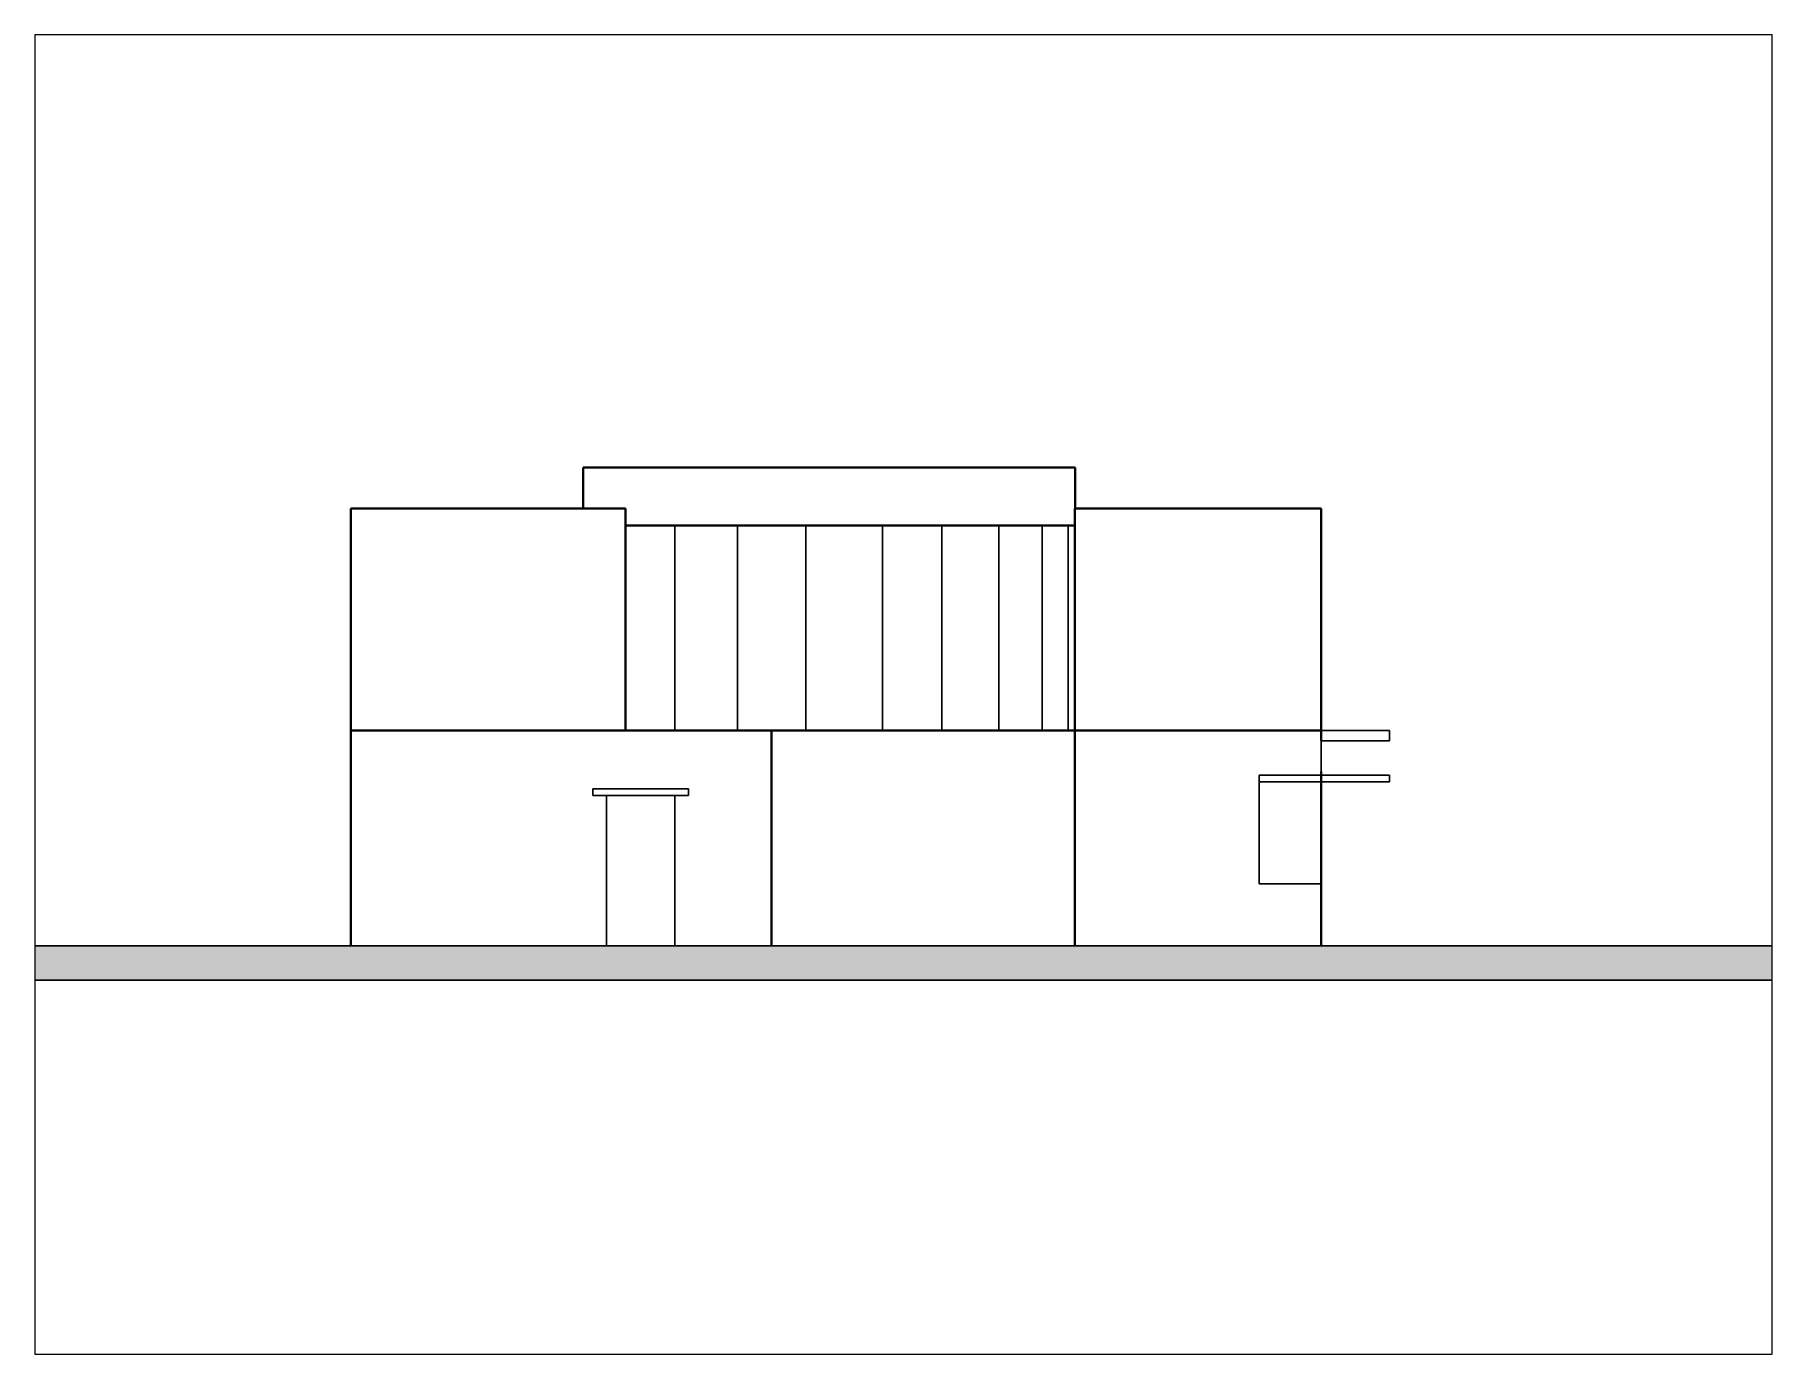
# Paper-space layout '左立面A4' of a CAD drawing. Header units: millimetres. Extents: x 1 to 255, y 1 to 194.
# The model-space entities are those that its viewports show. They can reach past a viewport. Long polylines and large blocks are cut down to what shows.
import ezdxf

# ---------------------------------------------------------------- set-up
doc = ezdxf.new("R2010")
doc.units = ezdxf.units.MM
doc.header["$LTSCALE"] = 1000
doc.layers.add('1', color=7, linetype='Continuous', lineweight=40)

msp = doc.modelspace()

# ---------------------------------------------------------------- hatches: boundary and pattern name
h = msp.add_hatch(color=256)
h.dxf.hatch_style = 1
h.paths.add_polyline_path([(32380, 0.1), (25663.6, 0.1), (22832.4, 0.1), (22832.3, 0), (22832.2, 0.1), (21950.2, 0.1), (20205.5, 0.1), (20203.9, 0.1), (19540.9, 0.1), (19478.4, 0.1), (19478.4, -499.9), (21950.2, -499.9), (25648, -499.9), (32380, -499.9), (55110.6, -499.9), (65031.2, -499.9), (65031.2, 0.1), (55050.1, 0.1), (54418.4, 0.1), (54297.1, 0.1)])

# ---------------------------------------------------------------- linework, layer by layer
for p, q in [((41338.6, 6150.1), (41338.6, 3151.1)), ((42255.5, 6150.1), (42255.5, 3151.1)), ((43251.3, 6150.1), (43251.3, 3150.1)), ((44376.4, 6150.1), (44376.4, 3150.1)), ((45243.1, 6150.1), (45243.1, 3150.1)), ((46077.8, 6150.1), (46077.8, 3150.1)), ((46711.2, 6150.1), (46711.2, 3150.1)), ((47092, 6150.1), (47092, 3150.1)), ((50793.5, 3150.1), (51793.5, 3150.1)), ((51793.5, 3000.1), (51793.5, 3150.1)), ((50793.5, 2500.1), (50793.5, 3000.1)), ((50793.5, 3000.1), (51793.5, 3000.1)), ((50793.5, 2500.1), (50792.3, 2600.1)), ((40137.5, 2300.1), (41537.5, 2300.1)), ((40137.5, 2200.1), (40137.5, 2300.1)), ((41537.5, 2300.1), (41537.5, 2200.1)), ((49889.2, 2500.1), (50318.8, 2500.1)), ((49889.2, 2500.1), (49889.2, 2400.1)), ((50318.8, 2400.1), (49889.2, 2400.1)), ((49889.2, 1830), (49889.2, 2400.1)), ((50793.5, 2500.1), (50318.8, 2500.1)), ((50318.8, 2400.1), (50343.3, 2400.1)), ((50343.3, 2400.1), (50443.3, 2400.1)), ((50443.3, 2400.1), (50493.3, 2400.1)), ((50493.3, 2400.1), (50593.3, 2400.1)), ((50593.3, 2400.1), (50593.5, 2400.1)), ((50593.5, 2400.1), (50793.5, 2400.1)), ((51223.1, 2500.1), (50793.5, 2500.1)), ((50793.5, 2400.1), (51223.1, 2400.1)), ((51265.1, 2500.1), (51223.1, 2500.1)), ((51223.1, 2400.1), (51265.1, 2400.1)), ((51306.1, 2500.1), (51265.1, 2500.1)), ((51265.1, 2400.1), (51306.1, 2400.1)), ((51345.9, 2500.1), (51306.1, 2500.1)), ((51306.1, 2400.1), (51345.9, 2400.1)), ((51384.5, 2500.1), (51345.9, 2500.1)), ((51345.9, 2400.1), (51384.5, 2400.1)), ((51421.8, 2500.1), (51384.5, 2500.1)), ((51384.5, 2400.1), (51421.8, 2400.1)), ((51457.7, 2500.1), (51421.8, 2500.1)), ((51421.8, 2400.1), (51457.7, 2400.1)), ((51492.1, 2500.1), (51457.7, 2500.1)), ((51457.7, 2400.1), (51492.1, 2400.1)), ((51525, 2500.1), (51492.1, 2500.1)), ((51492.1, 2400.1), (51525, 2400.1)), ((51556.3, 2500.1), (51525, 2500.1)), ((51525, 2400.1), (51556.3, 2400.1)), ((51585.8, 2500.1), (51556.3, 2500.1)), ((51556.3, 2400.1), (51585.8, 2400.1)), ((51613.7, 2500.1), (51585.8, 2500.1)), ((51585.8, 2400.1), (51613.7, 2400.1)), ((51639.7, 2500.1), (51613.7, 2500.1)), ((51613.7, 2400.1), (51639.7, 2400.1)), ((51663.8, 2500.1), (51639.7, 2500.1)), ((51639.7, 2400.1), (51663.8, 2400.1)), ((51686, 2500.1), (51663.8, 2500.1)), ((51663.8, 2400.1), (51686, 2400.1)), ((51706.3, 2500.1), (51686, 2500.1)), ((51686, 2400.1), (51706.3, 2400.1)), ((51724.5, 2500.1), (51706.3, 2500.1)), ((51706.3, 2400.1), (51724.5, 2400.1)), ((51740.6, 2500.1), (51724.5, 2500.1)), ((51724.5, 2400.1), (51740.6, 2400.1)), ((51754.7, 2500.1), (51740.6, 2500.1)), ((51740.6, 2400.1), (51754.7, 2400.1)), ((51766.6, 2500.1), (51754.7, 2500.1)), ((51754.7, 2400.1), (51766.6, 2400.1)), ((51776.4, 2500.1), (51766.6, 2500.1)), ((51766.6, 2400.1), (51776.4, 2400.1)), ((51783.9, 2500.1), (51776.4, 2500.1)), ((51776.4, 2400.1), (51783.9, 2400.1)), ((51789.3, 2500.1), (51783.9, 2500.1)), ((51783.9, 2400.1), (51789.3, 2400.1)), ((51792.5, 2500.1), (51789.3, 2500.1)), ((51789.3, 2400.1), (51792.5, 2400.1)), ((51793.5, 2500.1), (51792.5, 2500.1)), ((51792.5, 2400.1), (51793.5, 2400.1)), ((51793.5, 2400.1), (51793.5, 2500.1)), ((40337.5, 2200.1), (40137.5, 2200.1)), ((40337.5, 0.1), (40337.5, 2200.1)), ((40337.5, 2200.1), (41337.5, 2200.1)), ((41337.5, 2200.1), (41337.5, 0.1)), ((41537.5, 2200.1), (41337.5, 2200.1)), ((49889.2, 1828.9), (49889.2, 1830)), ((49889.2, 1785.5), (49889.2, 1828.9)), ((49889.2, 1784.3), (49889.2, 1785.5)), ((49889.2, 1783.1), (49889.2, 1784.3)), ((49889.2, 1765.8), (49889.2, 1783.1)), ((49889.2, 1764.3), (49889.2, 1765.8)), ((49889.2, 1493.2), (49889.2, 1764.3)), ((49889.2, 907), (49889.2, 1493.2)), ((50593.5, 907), (49889.2, 907)), ((50788.8, 907), (50593.5, 907)), ((50788.8, 900.1), (50788.8, 907)), ((32380, 0.1), (25663.6, 0.1)), ((36593.5, 0.1), (32380, 0.1)), ((32380, 0.1), (54883.6, 0.1)), ((32380, 0.1), (54939.8, 0.1)), ((36593.5, 0.1), (32380, 0.1)), ((32380, 0.1), (54893, 0.1)), ((32380, 0.1), (54930.5, 0.1)), ((32380, 0.1), (33613.9, 0.1)), ((32380, 0.1), (34416.1, 0.1)), ((32380, 0.1), (37602.8, 0.1)), ((35453.7, 0.1), (32380, 0.1)), ((34645.5, 0.1), (38294.1, 0.1)), ((35447.8, 0.1), (39096.4, 0.1)), ((36593.5, 0.1), (40337.5, 0.1)), ((39325.8, 0.1), (42974.4, 0.1)), ((40128.1, 0.1), (43776.7, 0.1)), ((41337.5, 0.1), (40337.5, 0.1)), ((40693.8, 0.1), (44545.6, 0.1)), ((41337.5, 0.1), (42750.9, 0.1)), ((42750.9, 0.1), (42922.1, 0.1)), ((42922.1, 0.1), (43094.9, 0.1)), ((43094.9, 0.1), (43268.9, 0.1)), ((43268.9, 0.1), (43443.6, 0.1)), ((43443.6, 0.1), (43618.7, 0.1)), ((43618.7, 0.1), (43793.7, 0.1)), ((43793.7, 0.1), (43968.3, 0.1)), ((43968.3, 0.1), (44142, 0.1)), ((44006, 0.1), (47654.6, 0.1)), ((44142, 0.1), (44314.4, 0.1)), ((44314.4, 0.1), (44485.1, 0.1)), ((44485.1, 0.1), (44653.6, 0.1)), ((44653.6, 0.1), (44819.7, 0.1)), ((44808.3, 0.1), (48456.9, 0.1)), ((44819.7, 0.1), (44982.8, 0.1)), ((44982.8, 0.1), (45142.7, 0.1)), ((45142.7, 0.1), (45298.9, 0.1)), ((45298.9, 0.1), (45451.1, 0.1)), ((45451.1, 0.1), (45598.9, 0.1)), ((45598.9, 0.1), (45741.9, 0.1)), ((45741.9, 0.1), (45879.8, 0.1)), ((45879.8, 0.1), (46012.4, 0.1)), ((46012.4, 0.1), (46139.2, 0.1)), ((46139.2, 0.1), (46259.9, 0.1)), ((46259.9, 0.1), (46374.4, 0.1)), ((46374.4, 0.1), (46482.3, 0.1)), ((46482.3, 0.1), (46583.4, 0.1)), ((46583.4, 0.1), (46677.3, 0.1)), ((46677.3, 0.1), (46764, 0.1)), ((46764, 0.1), (46843.2, 0.1)), ((46843.2, 0.1), (46914.7, 0.1)), ((46914.7, 0.1), (46978.3, 0.1)), ((46978.3, 0.1), (47033.9, 0.1)), ((47033.9, 0.1), (47081.4, 0.1)), ((47081.4, 0.1), (47120.6, 0.1)), ((47120.6, 0.1), (47151.5, 0.1)), ((47151.5, 0.1), (47173.9, 0.1)), ((47173.9, 0.1), (47187.9, 0.1)), ((47187.9, 0.1), (50793.5, 0.1)), ((50793.5, 0.1), (47187.9, 0.1)), ((48686.3, 0.1), (52334.9, 0.1)), ((49488.6, 0.1), (53137.2, 0.1)), ((55110.6, 0.1), (50793.5, 0.1)), ((50860.7, 0.1), (50793.5, 0.1)), ((51097.9, 0.1), (50793.5, 0.1)), ((50860.7, 0.1), (50829.1, 0.1)), ((51097.9, 0.1), (51053.6, 0.1)), ((51178.3, 0.1), (51117.5, 0.1)), ((53495, 0.1), (53479.2, 0.1)), ((53818.9, 0.1), (53803.2, 0.1)), ((54142.9, 0.1), (53974.4, 0.1)), ((54314.1, 0.1), (54196.7, 0.1)), ((55110.6, 0.1), (54198.2, 0.1)), ((54484.8, 0.1), (54198.6, 0.1)), ((54553.3, 0.1), (54199.5, 0.1)), ((55110.6, 0.1), (54203.9, 0.1)), ((54322.9, 0.1), (54205.4, 0.1)), ((54384.9, 0.1), (54205.7, 0.1)), ((55110.6, 0.1), (54206.9, 0.1)), ((54493.6, 0.1), (54207.4, 0.1)), ((54562.1, 0.1), (54208.3, 0.1)), ((54345.2, 0.1), (54212.3, 0.1)), ((55110.6, 0.1), (54212.6, 0.1)), ((54393.7, 0.1), (54214.4, 0.1)), ((54519.8, 0.1), (54216.8, 0.1)), ((54354, 0.1), (54221.1, 0.1)), ((54528.6, 0.1), (54225.5, 0.1)), ((54545.3, 0.1), (54228.3, 0.1)), ((54425.3, 0.1), (54236.9, 0.1)), ((54554.1, 0.1), (54237.1, 0.1)), ((54703.6, 0.1), (54240.9, 0.1)), ((54434.1, 0.1), (54245.7, 0.1)), ((54735.9, 0.1), (54247.7, 0.1)), ((54712.4, 0.1), (54249.6, 0.1)), ((54744.7, 0.1), (54256.4, 0.1)), ((54381.7, 0.1), (54258.5, 0.1)), ((54384.6, 0.1), (54267.1, 0.1)), ((54390.4, 0.1), (54267.3, 0.1)), ((54638.5, 0.1), (54267.8, 0.1)), ((55110.6, 0.1), (54268.6, 0.1)), ((54555.3, 0.1), (54269.1, 0.1)), ((54623.8, 0.1), (54270, 0.1)), ((55110.6, 0.1), (54274.3, 0.1)), ((54799.5, 0.1), (54275.9, 0.1)), ((54455.4, 0.1), (54276.2, 0.1)), ((54647.3, 0.1), (54276.6, 0.1)), ((54415.7, 0.1), (54282.8, 0.1)), ((54808.3, 0.1), (54284.7, 0.1)), ((54590.3, 0.1), (54287.2, 0.1)), ((54885, 0.1), (54289.8, 0.1)), ((54467.1, 0.1), (54297.1, 0.1)), ((54893.7, 0.1), (54298.6, 0.1)), ((54615.8, 0.1), (54298.8, 0.1)), ((54423.7, 0.1), (54304.7, 0.1)), ((54495.8, 0.1), (54307.4, 0.1)), ((54487, 0.1), (54310.6, 0.1)), ((54774.1, 0.1), (54311.3, 0.1)), ((54430.3, 0.1), (54312.9, 0.1)), ((54432.5, 0.1), (54313.5, 0.1)), ((55110.6, 0.1), (54314.4, 0.1)), ((54601.1, 0.1), (54314.8, 0.1)), ((54669.5, 0.1), (54315.8, 0.1)), ((54433.6, 0.1), (54316.2, 0.1)), ((54916.9, 0.1), (54317.1, 0.1)), ((55110.6, 0.1), (54317.7, 0.1)), ((54806.4, 0.1), (54318.1, 0.1)), ((54604.4, 0.1), (54318.2, 0.1)), ((54672.8, 0.1), (54319.1, 0.1)), ((54495.8, 0.1), (54319.3, 0.1)), ((55110.6, 0.1), (54320.1, 0.1)), ((54501.2, 0.1), (54321.9, 0.1)), ((55110.6, 0.1), (54323.4, 0.1)), ((54504.5, 0.1), (54325.2, 0.1)), ((54925.7, 0.1), (54325.8, 0.1)), ((54461.4, 0.1), (54328.6, 0.1)), ((54452.1, 0.1), (54329, 0.1)), ((54464.7, 0.1), (54331.9, 0.1)), ((54636, 0.1), (54333, 0.1)), ((54639.3, 0.1), (54336.3, 0.1)), ((54709, 0.1), (54338.3, 0.1)), ((54661.6, 0.1), (54344.6, 0.1)), ((54549.6, 0.1), (54345.5, 0.1)), ((54870, 0.1), (54346.4, 0.1)), ((54664.9, 0.1), (54347.9, 0.1)), ((54541.6, 0.1), (54353.2, 0.1)), ((54471.6, 0.1), (54354.1, 0.1)), ((54558.4, 0.1), (54354.3, 0.1)), ((54583.3, 0.1), (54355.3, 0.1)), ((55110.6, 0.1), (54355.6, 0.1)), ((54642.3, 0.1), (54356.1, 0.1)), ((54544.9, 0.1), (54356.5, 0.1)), ((54710.8, 0.1), (54357, 0.1)), ((54819.8, 0.1), (54357.1, 0.1)), ((54955.5, 0.1), (54360.3, 0.1)), ((54823.1, 0.1), (54360.4, 0.1)), ((54478.2, 0.1), (54360.8, 0.1)), ((54596.1, 0.1), (54361, 0.1)), ((55110.6, 0.1), (54361.3, 0.1)), ((55110.6, 0.1), (54362.3, 0.1)), ((54648.9, 0.1), (54362.7, 0.1)), ((54542.4, 0.1), (54363.1, 0.1)), ((54717.4, 0.1), (54363.6, 0.1)), ((54852.1, 0.1), (54363.9, 0.1)), ((54592, 0.1), (54364, 0.1)), ((54855.4, 0.1), (54367.2, 0.1)), ((55110.6, 0.1), (54368, 0.1)), ((54604.9, 0.1), (54369.7, 0.1)), ((54549, 0.1), (54369.8, 0.1)), ((54502.6, 0.1), (54369.8, 0.1)), ((54677.2, 0.1), (54374.2, 0.1)), ((54497.9, 0.1), (54374.8, 0.1)), ((54494.2, 0.1), (54375.2, 0.1)), ((54509.3, 0.1), (54376.4, 0.1)), ((54501.2, 0.1), (54378.1, 0.1)), ((55110.6, 0.1), (54379.1, 0.1)), ((54683.9, 0.1), (54380.9, 0.1)), ((54557.5, 0.1), (54381, 0.1)), ((54700, 0.1), (54382.8, 0.1)), ((54754.7, 0.1), (54384, 0.1)), ((54702.8, 0.1), (54385.8, 0.1)), ((54758.1, 0.1), (54387.3, 0.1)), ((54987.4, 0.1), (54387.5, 0.1)), ((55110.6, 0.1), (54387.8, 0.1)), ((54708.8, 0.1), (54391.5, 0.1)), ((54915.7, 0.1), (54392.1, 0.1)), ((54709.4, 0.1), (54392.4, 0.1)), ((54564.8, 0.1), (54393.6, 0.1)), ((54582.8, 0.1), (54394.4, 0.1)), ((54919, 0.1), (54395.5, 0.1)), ((54861, 0.1), (54398.3, 0.1)), ((54589.4, 0.1), (54401, 0.1)), ((54573.5, 0.1), (54402.3, 0.1)), ((54867.7, 0.1), (54405, 0.1)), ((54893.3, 0.1), (54405.1, 0.1)), ((55001.2, 0.1), (54406.1, 0.1)), ((55004.5, 0.1), (54409.4, 0.1)), ((55110.6, 0.1), (54409.6, 0.1)), ((54900, 0.1), (54411.8, 0.1)), ((54544, 0.1), (54414.8, 0.1)), ((54539.1, 0.1), (54416, 0.1)), ((54620.1, 0.1), (54416, 0.1)), ((55110.6, 0.1), (54418.4, 0.1)), ((54539.9, 0.1), (54420.9, 0.1)), ((54545.8, 0.1), (54422.6, 0.1)), ((54552.7, 0.1), (54423.6, 0.1)), ((54543.2, 0.1), (54424.3, 0.1)), ((54796, 0.1), (54425.2, 0.1)), ((54653.7, 0.1), (54425.7, 0.1)), ((54603.3, 0.1), (54426.8, 0.1)), ((54606.6, 0.1), (54430.1, 0.1)), ((54666.6, 0.1), (54431.4, 0.1)), ((54802.6, 0.1), (54431.9, 0.1)), ((55033.1, 0.1), (54433.3, 0.1)), ((54956.9, 0.1), (54433.4, 0.1)), ((55036.4, 0.1), (54436.6, 0.1)), ((54963.6, 0.1), (54440, 0.1)), ((55042.4, 0.1), (54447.3, 0.1)), ((54674.3, 0.1), (54449.1, 0.1)), ((55110.6, 0.1), (54449.5, 0.1)), ((54770.5, 0.1), (54453.2, 0.1)), ((55049.1, 0.1), (54453.9, 0.1)), ((54683, 0.1), (54457.8, 0.1)), ((54665.9, 0.1), (54461.7, 0.1)), ((54581.1, 0.1), (54462.2, 0.1)), ((54635.2, 0.1), (54464.1, 0.1)), ((54669.2, 0.1), (54465.1, 0.1)), ((54644.5, 0.1), (54468, 0.1)), ((54587.8, 0.1), (54468.8, 0.1)), ((54699.5, 0.1), (54471.5, 0.1)), ((55074.3, 0.1), (54474.5, 0.1)), ((54651.1, 0.1), (54474.7, 0.1)), ((54702.8, 0.1), (54474.8, 0.1)), ((54712.4, 0.1), (54477.2, 0.1)), ((55020.9, 0.1), (54478.2, 0.1)), ((55110.6, 0.1), (54480.1, 0.1)), ((54715.7, 0.1), (54480.5, 0.1)), ((55081, 0.1), (54481.2, 0.1)), ((54614.4, 0.1), (54485.3, 0.1)), ((55029.6, 0.1), (54487, 0.1)), ((55110.6, 0.1), (54495.3, 0.1)), ((55110.6, 0.1), (54498.6, 0.1)), ((54816.2, 0.1), (54499, 0.1)), ((54819.6, 0.1), (54502.3, 0.1)), ((54707.1, 0.1), (54503, 0.1)), ((54713.7, 0.1), (54509.6, 0.1)), ((54681, 0.1), (54509.8, 0.1)), ((54740.7, 0.1), (54512.7, 0.1)), ((54684.3, 0.1), (54513.1, 0.1)), ((54753.6, 0.1), (54518.4, 0.1)), ((54747.4, 0.1), (54519.4, 0.1)), ((54744.7, 0.1), (54519.5, 0.1)), ((54760.2, 0.1), (54525, 0.1)), ((55110.6, 0.1), (54525.9, 0.1)), ((54599.7, 0.1), (54526.9, 0.1)), ((55110.6, 0.1), (54529.2, 0.1)), ((54660.2, 0.1), (54531, 0.1)), ((54734.6, 0.1), (54531.7, 0.1)), ((54663.5, 0.1), (54534.4, 0.1)), ((54608.5, 0.1), (54535.6, 0.1)), ((55110.6, 0.1), (54536.5, 0.1)), ((54857.5, 0.1), (54540.2, 0.1)), ((54743.4, 0.1), (54540.5, 0.1)), ((55110.6, 0.1), (54543.2, 0.1)), ((54864.1, 0.1), (54546.9, 0.1)), ((55091.4, 0.1), (54548.7, 0.1)), ((54760.3, 0.1), (54549.9, 0.1)), ((54722.2, 0.1), (54551, 0.1)), ((54728.8, 0.1), (54557.7, 0.1)), ((54769, 0.1), (54558.7, 0.1)), ((54790.5, 0.1), (54565.3, 0.1)), ((55110.6, 0.1), (54567.1, 0.1)), ((54793.8, 0.1), (54568.6, 0.1)), ((55110.6, 0.1), (54570.1, 0.1)), ((54688.8, 0.1), (54571.3, 0.1)), ((54930.2, 0.1), (54571.6, 0.1)), ((54701.4, 0.1), (54572.3, 0.1)), ((55110.6, 0.1), (54572.8, 0.1)), ((54859.5, 0.1), (54573.3, 0.1)), ((55110.6, 0.1), (54573.7, 0.1)), ((54574.2, 0.1), (54920, 0.1)), ((54928, 0.1), (54574.2, 0.1)), ((55110.6, 0.1), (54578.5, 0.1)), ((54708.1, 0.1), (54578.9, 0.1)), ((55110.6, 0.1), (54578.9, 0.1)), ((54939, 0.1), (54580.3, 0.1)), ((54759.6, 0.1), (54580.4, 0.1)), ((54719.9, 0.1), (54587, 0.1)), ((54894.5, 0.1), (54591.4, 0.1)), ((55110.6, 0.1), (54594.5, 0.1)), ((54670.2, 0.1), (54597.3, 0.1)), ((55110.6, 0.1), (54597.8, 0.1)), ((54805.1, 0.1), (54602.2, 0.1)), ((54764.1, 0.1), (54602.4, 0.1)), ((54920, 0.1), (54603, 0.1)), ((54722.8, 0.1), (54605.3, 0.1)), ((54831.7, 0.1), (54606.5, 0.1)), ((55110.6, 0.1), (54606.8, 0.1)), ((54893.5, 0.1), (54607.3, 0.1)), ((54608.2, 0.1), (54954, 0.1)), ((54962, 0.1), (54608.2, 0.1)), ((54772.9, 0.1), (54611.2, 0.1)), ((54800, 0.1), (54611.6, 0.1)), ((55110.6, 0.1), (54612.5, 0.1)), ((54838.4, 0.1), (54613.2, 0.1)), ((54793.6, 0.1), (54614.4, 0.1)), ((55078.3, 0.1), (54615.6, 0.1)), ((54830.7, 0.1), (54620.4, 0.1)), ((54753.9, 0.1), (54621, 0.1)), ((55110.6, 0.1), (54622.3, 0.1)), ((54928.5, 0.1), (54625.4, 0.1)), ((54832.2, 0.1), (54630, 0.1)), ((54756.4, 0.1), (54633.2, 0.1)), ((55110.6, 0.1), (54635.7, 0.1)), ((54954, 0.1), (54637, 0.1)), ((54841, 0.1), (54638.8, 0.1)), ((55110.6, 0.1), (54640.6, 0.1)), ((55000.7, 0.1), (54642, 0.1)), ((55110.6, 0.1), (54642.3, 0.1)), ((55013.2, 0.1), (54642.5, 0.1)), ((54715.9, 0.1), (54643.1, 0.1)), ((54834, 0.1), (54645.6, 0.1)), ((54719.3, 0.1), (54646.4, 0.1)), ((54850.9, 0.1), (54648, 0.1)), ((55110.6, 0.1), (54649.5, 0.1)), ((55110.6, 0.1), (54650.6, 0.1)), ((54854.2, 0.1), (54651.3, 0.1)), ((55110.6, 0.1), (54656.3, 0.1)), ((55110.6, 0.1), (54664.5, 0.1)), ((54918.2, 0.1), (54665.9, 0.1)), ((54876.5, 0.1), (54666.1, 0.1)), ((54790.3, 0.1), (54667.2, 0.1)), ((54879.8, 0.1), (54669.4, 0.1)), ((54834.6, 0.1), (54672.9, 0.1)), ((54927, 0.1), (54674.6, 0.1)), ((55047.2, 0.1), (54676.5, 0.1)), ((54798.4, 0.1), (54679.4, 0.1)), ((54757.2, 0.1), (54684.3, 0.1)), ((55110.6, 0.1), (54684.6, 0.1)), ((54861.7, 0.1), (54685.2, 0.1)), ((55110.6, 0.1), (54686.3, 0.1)), ((55046.5, 0.1), (54687.8, 0.1)), ((54892.1, 0.1), (54689.2, 0.1)), ((55110.6, 0.1), (54689.6, 0.1)), ((54763.8, 0.1), (54691, 0.1)), ((55049.8, 0.1), (54691.1, 0.1)), ((55110.6, 0.1), (54691.7, 0.1)), ((54907.8, 0.1), (54693.3, 0.1)), ((54898.7, 0.1), (54695.8, 0.1)), ((54983.1, 0.1), (54697.6, 0.1)), ((55110.6, 0.1), (54698.5, 0.1)), ((54902.7, 0.1), (54700.5, 0.1)), ((54916.6, 0.1), (54702.1, 0.1)), ((54991.8, 0.1), (54706.3, 0.1)), ((54917.7, 0.1), (54707.3, 0.1)), ((54832.4, 0.1), (54713.4, 0.1)), ((54924.4, 0.1), (54714, 0.1)), ((54880.3, 0.1), (54718.6, 0.1)), ((54895.7, 0.1), (54719.2, 0.1)), ((54924.3, 0.1), (54720.2, 0.1)), ((54883.6, 0.1), (54722, 0.1)), ((55110.6, 0.1), (54725.7, 0.1)), ((55110.6, 0.1), (54727.5, 0.1)), ((55087.7, 0.1), (54729, 0.1)), ((54958, 0.1), (54730, 0.1)), ((55110.6, 0.1), (54734.2, 0.1)), ((54970.8, 0.1), (54735.6, 0.1)), ((55094.3, 0.1), (54735.7, 0.1)), ((54988.7, 0.1), (54736.3, 0.1)), ((54948.5, 0.1), (54746.2, 0.1)), ((54951.8, 0.1), (54749.6, 0.1)), ((55110.6, 0.1), (54753.8, 0.1)), ((54958.3, 0.1), (54754.2, 0.1)), ((55074.7, 0.1), (54757.5, 0.1)), ((54921.5, 0.1), (54759.9, 0.1)), ((54978.3, 0.1), (54763.8, 0.1)), ((54992, 0.1), (54763.9, 0.1)), ((54928.2, 0.1), (54766.5, 0.1)), ((55053.5, 0.1), (54768, 0.1)), ((54939.4, 0.1), (54768.3, 0.1)), ((55004.8, 0.1), (54769.6, 0.1)), ((54790.9, 0.1), (54775.1, 0.1)), ((54800.6, 0.1), (54777.8, 0.1)), ((55034.4, 0.1), (54782.1, 0.1)), ((55110.6, 0.1), (54784.3, 0.1)), ((55037.7, 0.1), (54785.4, 0.1)), ((54809.3, 0.1), (54786.5, 0.1)), ((54989.7, 0.1), (54787.5, 0.1)), ((55110.6, 0.1), (54787.7, 0.1)), ((54918.7, 0.1), (54789.5, 0.1)), ((54883.6, 0.1), (54790.9, 0.1)), ((55108.7, 0.1), (54791.4, 0.1)), ((54996.3, 0.1), (54794.1, 0.1)), ((54973.4, 0.1), (54802.3, 0.1)), ((55110.6, 0.1), (54804.9, 0.1)), ((55024, 0.1), (54809.6, 0.1)), ((55027.4, 0.1), (54812.9, 0.1)), ((55110.6, 0.1), (54813.7, 0.1)), ((55099.3, 0.1), (54813.8, 0.1)), ((55102.6, 0.1), (54817.1, 0.1)), ((55110.6, 0.1), (54818.3, 0.1)), ((55075.6, 0.1), (54823.3, 0.1)), ((54952.6, 0.1), (54823.5, 0.1)), ((55049, 0.1), (54823.8, 0.1)), ((55082.3, 0.1), (54830, 0.1)), ((54871, 0.1), (54848.2, 0.1)), ((55065.3, 0.1), (54850.8, 0.1)), ((55110.6, 0.1), (54852.9, 0.1)), ((55110.6, 0.1), (54855, 0.1)), ((55071.9, 0.1), (54857.4, 0.1)), ((55082.9, 0.1), (54857.7, 0.1)), ((55110.6, 0.1), (54860.9, 0.1)), ((55110.6, 0.1), (54861.7, 0.1)), ((54944.3, 0.1), (54868.7, 0.1)), ((55110.6, 0.1), (54869.7, 0.1)), ((55110.6, 0.1), (54875.4, 0.1)), ((54953.1, 0.1), (54877.5, 0.1)), ((55110.6, 0.1), (54886.9, 0.1)), ((54916.8, 0.1), (54894, 0.1)), ((54920.1, 0.1), (54897.3, 0.1)), ((54974.4, 0.1), (54901.5, 0.1)), ((55110.6, 0.1), (54902.4, 0.1)), ((55109.3, 0.1), (54906.4, 0.1)), ((55110.6, 0.1), (54909.3, 0.1)), ((55110.6, 0.1), (54911.2, 0.1)), ((55110.6, 0.1), (54918, 0.1)), ((55110.6, 0.1), (54921.1, 0.1)), ((55110.6, 0.1), (54924.4, 0.1)), ((55110.6, 0.1), (54924.6, 0.1)), ((55110.6, 0.1), (54931.4, 0.1)), ((54958, 0.1), (54935.2, 0.1)), ((55008.4, 0.1), (54935.5, 0.1)), ((55011, 0.1), (54937.1, 0.1)), ((55014.8, 0.1), (54939.2, 0.1)), ((55110.6, 0.1), (54940.4, 0.1)), ((54964.7, 0.1), (54941.9, 0.1)), ((55110.6, 0.1), (54944.8, 0.1)), ((55019.8, 0.1), (54945.8, 0.1)), ((55110.6, 0.1), (54946.2, 0.1)), ((55110.6, 0.1), (54958.6, 0.1)), ((55110.6, 0.1), (54962.3, 0.1)), ((55013.4, 0.1), (54964.6, 0.1)), ((55110.6, 0.1), (54969, 0.1)), ((55110.6, 0.1), (54972.9, 0.1)), ((55022.2, 0.1), (54973.4, 0.1)), ((55110.6, 0.1), (54974.9, 0.1)), ((55110.6, 0.1), (54977.1, 0.1)), ((55110.6, 0.1), (54977.1, 0.1)), ((55110.6, 0.1), (54978.8, 0.1)), ((55110.6, 0.1), (54979.7, 0.1)), ((55110.6, 0.1), (54980.2, 0.1)), ((55110.6, 0.1), (54980.4, 0.1)), ((55110.6, 0.1), (54983.7, 0.1)), ((55060.5, 0.1), (54984.9, 0.1)), ((55063.9, 0.1), (54988.2, 0.1)), ((55110.6, 0.1), (55004.7, 0.1)), ((55081.5, 0.1), (55007.5, 0.1)), ((55110.6, 0.1), (55011.1, 0.1)), ((55110.6, 0.1), (55015.7, 0.1)), ((55110.6, 0.1), (55018.3, 0.1)), ((55110.6, 0.1), (55018.6, 0.1)), ((55110.6, 0.1), (55021.9, 0.1)), ((55110.6, 0.1), (55024.5, 0.1)), ((55110.6, 0.1), (55025, 0.1)), ((55110.6, 0.1), (55025.5, 0.1)), ((55101.8, 0.1), (55026.1, 0.1)), ((55110.6, 0.1), (55028.8, 0.1)), ((55108.4, 0.1), (55032.8, 0.1)), ((55083.9, 0.1), (55035.1, 0.1)), ((55110.6, 0.1), (55038.7, 0.1)), ((55110.6, 0.1), (55040.6, 0.1)), ((55106.8, 0.1), (55043.4, 0.1)), ((55110.6, 0.1), (55045.4, 0.1)), ((55050.1, 0.1), (65031.2, 0.1)), ((55075.7, 0.1), (55052.1, 0.1)), ((55110.6, 0.1), (55052.1, 0.1)), ((55110.6, 0.1), (55053.3, 0.1)), ((55110.6, 0.1), (55056.6, 0.1)), ((55110.6, 0.1), (55059.8, 0.1)), ((55084.5, 0.1), (55060.8, 0.1)), ((55110.6, 0.1), (55066.5, 0.1)), ((55110.6, 0.1), (55066.7, 0.1)), ((55110.6, 0.1), (55068, 0.1)), ((55110.6, 0.1), (55072.2, 0.1)), ((55110.6, 0.1), (55073.4, 0.1)), ((55110.6, 0.1), (55074.6, 0.1)), ((55110.6, 0.1), (55080.8, 0.1)), ((55110.6, 0.1), (55084.1, 0.1)), ((55110.6, 0.1), (55086.2, 0.1)), ((55110.6, 0.1), (55091.1, 0.1)), ((55110.6, 0.1), (55091.6, 0.1)), ((55110.6, 0.1), (55094.5, 0.1)), ((55110.6, 0.1), (55094.5, 0.1)), ((55110.6, 0.1), (55100.4, 0.1)), ((55110.6, 0.1), (55101.2, 0.1)), ((55110.6, 0.1), (55102, 0.1)), ((55110.6, 0.1), (55106.2, 0.1)), ((32380, -499.9), (25648, -499.9)), ((32380, -499.9), (55110.6, -499.9)), ((55110.6, -499.9), (65031.2, -499.9))]:
    msp.add_line(p, q)
at = {"layer": '1'}
for p, q in [((39993.7, 6850.1), (39993.7, 7000.1)), ((39993.7, 7000.1), (39999.8, 7000.1)), ((40013.8, 7000.1), (39999.8, 7000.1)), ((40035.8, 7000.1), (40013.8, 7000.1)), ((40065.8, 7000.1), (40035.8, 7000.1)), ((40103.6, 7000.1), (40065.8, 7000.1)), ((40149.3, 7000.1), (40103.6, 7000.1)), ((40202.6, 7000.1), (40149.3, 7000.1)), ((40263.5, 7000.1), (40202.6, 7000.1)), ((40331.8, 7000.1), (40263.5, 7000.1)), ((40407.4, 7000.1), (40331.8, 7000.1)), ((40490.1, 7000.1), (40407.4, 7000.1)), ((40579.7, 7000.1), (40490.1, 7000.1)), ((40676, 7000.1), (40579.7, 7000.1)), ((40778.9, 7000.1), (40676, 7000.1)), ((40888, 7000.1), (40778.9, 7000.1)), ((41003.2, 7000.1), (40888, 7000.1)), ((41124.2, 7000.1), (41003.2, 7000.1)), ((41250.6, 7000.1), (41124.2, 7000.1)), ((41382.3, 7000.1), (41250.6, 7000.1)), ((41518.9, 7000.1), (41382.3, 7000.1)), ((41660.2, 7000.1), (41518.9, 7000.1)), ((41805.8, 7000.1), (41660.2, 7000.1)), ((41955.3, 7000.1), (41805.8, 7000.1)), ((42108.5, 7000.1), (41955.3, 7000.1)), ((42265.1, 7000.1), (42108.5, 7000.1)), ((42424.6, 7000.1), (42265.1, 7000.1)), ((42586.7, 7000.1), (42424.6, 7000.1)), ((42751, 7000.1), (42586.7, 7000.1)), ((42917.2, 7000.1), (42751, 7000.1)), ((43085, 7000.1), (42917.2, 7000.1)), ((43253.8, 7000.1), (43085, 7000.1)), ((43423.5, 7000.1), (43253.8, 7000.1)), ((43593.5, 7000.1), (43423.5, 7000.1)), ((43593.5, 7000.1), (43763.5, 7000.1)), ((43763.5, 7000.1), (43933.1, 7000.1)), ((43933.1, 7000.1), (44102, 7000.1)), ((44102, 7000.1), (44269.7, 7000.1)), ((44269.7, 7000.1), (44435.9, 7000.1)), ((44435.9, 7000.1), (44600.3, 7000.1)), ((44600.3, 7000.1), (44762.4, 7000.1)), ((44762.4, 7000.1), (44921.9, 7000.1)), ((44921.9, 7000.1), (45078.4, 7000.1)), ((45078.4, 7000.1), (45231.6, 7000.1)), ((45231.6, 7000.1), (45381.2, 7000.1)), ((45381.2, 7000.1), (45526.8, 7000.1)), ((45526.8, 7000.1), (45668, 7000.1)), ((45668, 7000.1), (45804.6, 7000.1)), ((45804.6, 7000.1), (45936.3, 7000.1)), ((45936.3, 7000.1), (46062.8, 7000.1)), ((46062.8, 7000.1), (46183.8, 7000.1)), ((46183.8, 7000.1), (46298.9, 7000.1)), ((46298.9, 7000.1), (46408.1, 7000.1)), ((46408.1, 7000.1), (46510.9, 7000.1)), ((46510.9, 7000.1), (46607.3, 7000.1)), ((46607.3, 7000.1), (46696.9, 7000.1)), ((46696.9, 7000.1), (46779.6, 7000.1)), ((46779.6, 7000.1), (46855.2, 7000.1)), ((46855.2, 7000.1), (46923.5, 7000.1)), ((46923.5, 7000.1), (46984.4, 7000.1)), ((46984.4, 7000.1), (47037.7, 7000.1)), ((47037.7, 7000.1), (47083.3, 7000.1)), ((47083.3, 7000.1), (47121.2, 7000.1)), ((47121.2, 7000.1), (47151.1, 7000.1)), ((47151.1, 7000.1), (47173.2, 7000.1)), ((47173.2, 7000.1), (47187.2, 7000.1)), ((47193.2, 7000.1), (47187.2, 7000.1)), ((47193.2, 6850.1), (47193.2, 7000.1)), ((39993.7, 6850.1), (39993.5, 6850.1)), ((39993.5, 6400.1), (39993.5, 6850.1)), ((47193.2, 6850.1), (47189.4, 6850.1)), ((47193.5, 6850.1), (47193.2, 6850.1)), ((47193.5, 6400.1), (47193.5, 6850.1)), ((36593.5, 6300.1), (36593.5, 6400.1)), ((36593.5, 6400.1), (39993.5, 6400.1)), ((39997.6, 6400.1), (39993.5, 6400.1)), ((40009.8, 6400.1), (39997.6, 6400.1)), ((40030.1, 6400.1), (40009.8, 6400.1)), ((40058.5, 6400.1), (40030.1, 6400.1)), ((40095, 6400.1), (40058.5, 6400.1)), ((40139.3, 6400.1), (40095, 6400.1)), ((40191.5, 6400.1), (40139.3, 6400.1)), ((40251.4, 6400.1), (40191.5, 6400.1)), ((40318.8, 6400.1), (40251.4, 6400.1)), ((40393.7, 6400.1), (40318.8, 6400.1)), ((40475.8, 6400.1), (40393.7, 6400.1)), ((40475.8, 6400.1), (40565, 6400.1)), ((40612.5, 6400.1), (40565, 6400.1)), ((40612.5, 6300.1), (40612.5, 6400.1)), ((40612.5, 6400.1), (40613.2, 6400.1)), ((47187.6, 6400.1), (47187, 6400.1)), ((47187.6, 6300.1), (47187.6, 6400.1)), ((47187.6, 6400.1), (47189.4, 6400.1)), ((47189.4, 6400.1), (47193.5, 6400.1)), ((50793.5, 6400.1), (47193.5, 6400.1)), ((50793.5, 6300.1), (50793.5, 6400.1)), ((36593.5, 6150.1), (36593.5, 6300.1)), ((36593.5, 3151.1), (36593.5, 6150.1)), ((40612.5, 6300.1), (40612.5, 6150.1)), ((40612.5, 6300.1), (40613.2, 6300.1)), ((40612.5, 3151.1), (40612.5, 6150.1)), ((40612.5, 6150.1), (40661, 6150.1)), ((40716.7, 6150.1), (40661, 6150.1)), ((40716.7, 6150.1), (40763.7, 6150.1)), ((40828, 6150.1), (40763.7, 6150.1)), ((40828, 6150.1), (40872.8, 6150.1)), ((40946.1, 6150.1), (40872.8, 6150.1)), ((40946.1, 6150.1), (40988, 6150.1)), ((41070.8, 6150.1), (40988, 6150.1)), ((41070.8, 6150.1), (41109.2, 6150.1)), ((41201.7, 6150.1), (41109.2, 6150.1)), ((41201.7, 6150.1), (41236, 6150.1)), ((41338.6, 6150.1), (41236, 6150.1)), ((41338.6, 6150.1), (41368.1, 6150.1)), ((41481, 6150.1), (41368.1, 6150.1)), ((41481, 6150.1), (41505.3, 6150.1)), ((41628.7, 6150.1), (41505.3, 6150.1)), ((41628.7, 6150.1), (41647.2, 6150.1)), ((41781.2, 6150.1), (41647.2, 6150.1)), ((41781.2, 6150.1), (41793.5, 6150.1)), ((41938.3, 6150.1), (41793.5, 6150.1)), ((41938.3, 6150.1), (41943.9, 6150.1)), ((41943.9, 6150.1), (42098, 6150.1)), ((42099.4, 6150.1), (42098, 6150.1)), ((42099.4, 6150.1), (42255.5, 6150.1)), ((42264.3, 6150.1), (42255.5, 6150.1)), ((42264.3, 6150.1), (42416, 6150.1)), ((42432.4, 6150.1), (42416, 6150.1)), ((42432.4, 6150.1), (42579.2, 6150.1)), ((42603.4, 6150.1), (42579.2, 6150.1)), ((42603.4, 6150.1), (42744.7, 6150.1)), ((42776.9, 6150.1), (42744.7, 6150.1)), ((42776.9, 6150.1), (42912.2, 6150.1)), ((42952.4, 6150.1), (42912.2, 6150.1)), ((42952.4, 6150.1), (43081.1, 6150.1)), ((43129.5, 6150.1), (43081.1, 6150.1)), ((43129.5, 6150.1), (43251.3, 6150.1)), ((43307.7, 6150.1), (43251.3, 6150.1)), ((43307.7, 6150.1), (43422.2, 6150.1)), ((43486.6, 6150.1), (43422.2, 6150.1)), ((43486.6, 6150.1), (43593.5, 6150.1)), ((43665.8, 6150.1), (43593.5, 6150.1)), ((43665.8, 6150.1), (43764.8, 6150.1)), ((43844.9, 6150.1), (43764.8, 6150.1)), ((43844.9, 6150.1), (43935.7, 6150.1)), ((44023.3, 6150.1), (43935.7, 6150.1)), ((44023.3, 6150.1), (44105.8, 6150.1)), ((44200.6, 6150.1), (44105.8, 6150.1)), ((44200.6, 6150.1), (44274.8, 6150.1)), ((44376.4, 6150.1), (44274.8, 6150.1)), ((44376.4, 6150.1), (44442.2, 6150.1)), ((44550.3, 6150.1), (44442.2, 6150.1)), ((44550.3, 6150.1), (44607.7, 6150.1)), ((44721.9, 6150.1), (44607.7, 6150.1)), ((44721.9, 6150.1), (44770.9, 6150.1)), ((44890.6, 6150.1), (44770.9, 6150.1)), ((44890.6, 6150.1), (44931.5, 6150.1)), ((45056.1, 6150.1), (44931.5, 6150.1)), ((45056.1, 6150.1), (45089, 6150.1)), ((45218, 6150.1), (45089, 6150.1)), ((45218, 6150.1), (45243.1, 6150.1)), ((45375.8, 6150.1), (45243.1, 6150.1)), ((45375.8, 6150.1), (45393.5, 6150.1)), ((45529.3, 6150.1), (45393.5, 6150.1)), ((45529.3, 6150.1), (45539.8, 6150.1)), ((45677.9, 6150.1), (45539.8, 6150.1)), ((45677.9, 6150.1), (45681.7, 6150.1)), ((45681.7, 6150.1), (45818.8, 6150.1)), ((45821.4, 6150.1), (45818.8, 6150.1)), ((45821.4, 6150.1), (45951, 6150.1)), ((45959.4, 6150.1), (45951, 6150.1)), ((45959.4, 6150.1), (46077.8, 6150.1)), ((46091.5, 6150.1), (46077.8, 6150.1)), ((46091.5, 6150.1), (46198.9, 6150.1)), ((46217.4, 6150.1), (46198.9, 6150.1)), ((46217.4, 6150.1), (46314.2, 6150.1)), ((46336.8, 6150.1), (46314.2, 6150.1)), ((46336.8, 6150.1), (46423.3, 6150.1)), ((46449.4, 6150.1), (46423.3, 6150.1)), ((46449.4, 6150.1), (46526, 6150.1)), ((46554.9, 6150.1), (46526, 6150.1)), ((46554.9, 6150.1), (46622, 6150.1)), ((46653.1, 6150.1), (46622, 6150.1)), ((46653.1, 6150.1), (46711.2, 6150.1)), ((46743.7, 6150.1), (46711.2, 6150.1)), ((46743.7, 6150.1), (46793.3, 6150.1)), ((46826.5, 6150.1), (46793.3, 6150.1)), ((46826.5, 6150.1), (46868.2, 6150.1)), ((46901.3, 6150.1), (46868.2, 6150.1)), ((46901.3, 6150.1), (46935.6, 6150.1)), ((46967.9, 6150.1), (46935.6, 6150.1)), ((46967.9, 6150.1), (46995.5, 6150.1)), ((47026.2, 6150.1), (46995.5, 6150.1)), ((47026.2, 6150.1), (47047.7, 6150.1)), ((47075.9, 6150.1), (47047.7, 6150.1)), ((47075.9, 6150.1), (47092, 6150.1)), ((47117, 6150.1), (47092, 6150.1)), ((47117, 6150.1), (47128.4, 6150.1)), ((47149.4, 6150.1), (47128.4, 6150.1)), ((47149.4, 6150.1), (47156.8, 6150.1)), ((47172.9, 6150.1), (47156.8, 6150.1)), ((47172.9, 6150.1), (47177.2, 6150.1)), ((47187.6, 6150.1), (47177.2, 6150.1)), ((47187.6, 6300.1), (47187, 6300.1)), ((47187.6, 6150.1), (47187.6, 6300.1)), ((47187.6, 3150.1), (47187.6, 6150.1)), ((50793.5, 6150.1), (50793.5, 6300.1)), ((50793.5, 3150.1), (50793.5, 6150.1)), ((40612.5, 3151.1), (36593.5, 3151.1)), ((36593.5, 3151.1), (36593.5, 3000.1)), ((40716.7, 3151.1), (40612.5, 3151.1)), ((40828, 3151.1), (40716.7, 3151.1)), ((40946.1, 3151.1), (40828, 3151.1)), ((41070.8, 3151.1), (40946.1, 3151.1)), ((41201.7, 3151.1), (41070.8, 3151.1)), ((41338.6, 3151.1), (41201.7, 3151.1)), ((41481, 3151.1), (41338.6, 3151.1)), ((41628.7, 3151.1), (41481, 3151.1)), ((41781.2, 3151.1), (41628.7, 3151.1)), ((41938.3, 3151.1), (41781.2, 3151.1)), ((42099.4, 3151.1), (41938.3, 3151.1)), ((42264.3, 3151.1), (42099.4, 3151.1)), ((42432.4, 3151.1), (42264.3, 3151.1)), ((42603.4, 3151.1), (42432.4, 3151.1)), ((42750.9, 3151.1), (42603.4, 3151.1)), ((42750.9, 3150.1), (42750.9, 3151.1)), ((42750.9, 3000.1), (42750.9, 3150.1)), ((42764.1, 3150.1), (42750.9, 3150.1)), ((42764.1, 3150.1), (42776.9, 3150.1)), ((42776.9, 3150.1), (42844.4, 3150.1)), ((42922.1, 3150.1), (42844.4, 3150.1)), ((42937.5, 3150.1), (42922.1, 3150.1)), ((42937.5, 3150.1), (42952.4, 3150.1)), ((42952.4, 3150.1), (43019.2, 3150.1)), ((43094.9, 3150.1), (43019.2, 3150.1)), ((43112.5, 3150.1), (43094.9, 3150.1)), ((43112.5, 3150.1), (43129.5, 3150.1)), ((43129.5, 3150.1), (43195.3, 3150.1)), ((43268.9, 3150.1), (43195.3, 3150.1)), ((43288.6, 3150.1), (43268.9, 3150.1)), ((43288.6, 3150.1), (43307.7, 3150.1)), ((43307.7, 3150.1), (43372.3, 3150.1)), ((43443.6, 3150.1), (43372.3, 3150.1)), ((43465.5, 3150.1), (43443.6, 3150.1)), ((43465.5, 3150.1), (43486.6, 3150.1)), ((43486.6, 3150.1), (43549.7, 3150.1)), ((43618.7, 3150.1), (43549.7, 3150.1)), ((43642.6, 3150.1), (43618.7, 3150.1)), ((43642.6, 3150.1), (43665.8, 3150.1)), ((43665.8, 3150.1), (43727.1, 3150.1)), ((43793.7, 3150.1), (43727.1, 3150.1)), ((43819.7, 3150.1), (43793.7, 3150.1)), ((43819.7, 3150.1), (43844.9, 3150.1)), ((43844.9, 3150.1), (43904.2, 3150.1)), ((43968.3, 3150.1), (43904.2, 3150.1)), ((43996.2, 3150.1), (43968.3, 3150.1)), ((43996.2, 3150.1), (44023.3, 3150.1)), ((44023.3, 3150.1), (44080.5, 3150.1)), ((44142, 3150.1), (44080.5, 3150.1)), ((44171.7, 3150.1), (44142, 3150.1)), ((44171.7, 3150.1), (44200.6, 3150.1)), ((44200.6, 3150.1), (44255.5, 3150.1)), ((44314.4, 3150.1), (44255.5, 3150.1)), ((44345.9, 3150.1), (44314.4, 3150.1)), ((44345.9, 3150.1), (44376.4, 3150.1)), ((44376.4, 3150.1), (44428.9, 3150.1)), ((44485.1, 3150.1), (44428.9, 3150.1)), ((44518.2, 3150.1), (44485.1, 3150.1)), ((44518.2, 3150.1), (44550.3, 3150.1)), ((44550.3, 3150.1), (44600.3, 3150.1)), ((44653.6, 3150.1), (44600.3, 3150.1)), ((44688.2, 3150.1), (44653.6, 3150.1)), ((44688.2, 3150.1), (44721.9, 3150.1)), ((44721.9, 3150.1), (44769.2, 3150.1)), ((44819.7, 3150.1), (44769.2, 3150.1)), ((44855.7, 3150.1), (44819.7, 3150.1)), ((44855.7, 3150.1), (44890.6, 3150.1)), ((44890.6, 3150.1), (44935.3, 3150.1)), ((44982.8, 3150.1), (44935.3, 3150.1)), ((45020, 3150.1), (44982.8, 3150.1)), ((45020, 3150.1), (45056.1, 3150.1)), ((45056.1, 3150.1), (45098.1, 3150.1)), ((45142.7, 3150.1), (45098.1, 3150.1)), ((45180.9, 3150.1), (45142.7, 3150.1)), ((45180.9, 3150.1), (45218, 3150.1)), ((45218, 3150.1), (45257.2, 3150.1)), ((45298.9, 3150.1), (45257.2, 3150.1)), ((45338, 3150.1), (45298.9, 3150.1)), ((45338, 3150.1), (45375.8, 3150.1)), ((45375.8, 3150.1), (45412.3, 3150.1)), ((45451.1, 3150.1), (45412.3, 3150.1)), ((45490.8, 3150.1), (45451.1, 3150.1)), ((45490.8, 3150.1), (45529.3, 3150.1)), ((45529.3, 3150.1), (45563, 3150.1)), ((45598.9, 3150.1), (45563, 3150.1)), ((45639.1, 3150.1), (45598.9, 3150.1)), ((45639.1, 3150.1), (45677.9, 3150.1)), ((45677.9, 3150.1), (45708.9, 3150.1)), ((45741.9, 3150.1), (45708.9, 3150.1)), ((45782.4, 3150.1), (45741.9, 3150.1)), ((45782.4, 3150.1), (45821.4, 3150.1)), ((45821.4, 3150.1), (45849.7, 3150.1)), ((45879.8, 3150.1), (45849.7, 3150.1)), ((45920.4, 3150.1), (45879.8, 3150.1)), ((45920.4, 3150.1), (45959.4, 3150.1)), ((45959.4, 3150.1), (45985, 3150.1)), ((46012.4, 3150.1), (45985, 3150.1)), ((46052.7, 3150.1), (46012.4, 3150.1)), ((46052.7, 3150.1), (46091.5, 3150.1)), ((46091.5, 3150.1), (46114.5, 3150.1)), ((46139.2, 3150.1), (46114.5, 3150.1)), ((46179.1, 3150.1), (46139.2, 3150.1)), ((46179.1, 3150.1), (46217.4, 3150.1)), ((46217.4, 3150.1), (46237.9, 3150.1)), ((46259.9, 3150.1), (46237.9, 3150.1)), ((46299.3, 3150.1), (46259.9, 3150.1)), ((46299.3, 3150.1), (46336.8, 3150.1)), ((46336.8, 3150.1), (46354.9, 3150.1)), ((46374.4, 3150.1), (46354.9, 3150.1)), ((46412.9, 3150.1), (46374.4, 3150.1)), ((46412.9, 3150.1), (46449.4, 3150.1)), ((46449.4, 3150.1), (46465.2, 3150.1)), ((46482.3, 3150.1), (46465.2, 3150.1)), ((46519.6, 3150.1), (46482.3, 3150.1)), ((46519.6, 3150.1), (46554.9, 3150.1)), ((46554.9, 3150.1), (46568.5, 3150.1)), ((46583.4, 3150.1), (46568.5, 3150.1)), ((46619.3, 3150.1), (46583.4, 3150.1)), ((46619.3, 3150.1), (46653.1, 3150.1)), ((46653.1, 3150.1), (46664.7, 3150.1)), ((46677.3, 3150.1), (46664.7, 3150.1)), ((46711.7, 3150.1), (46677.3, 3150.1)), ((46711.7, 3150.1), (46743.7, 3150.1)), ((46743.7, 3150.1), (46753.4, 3150.1)), ((46764, 3150.1), (46753.4, 3150.1)), ((46796.5, 3150.1), (46764, 3150.1)), ((46796.5, 3150.1), (46826.5, 3150.1)), ((46826.5, 3150.1), (46834.4, 3150.1)), ((46843.2, 3150.1), (46834.4, 3150.1)), ((46873.6, 3150.1), (46843.2, 3150.1)), ((46873.6, 3150.1), (46901.3, 3150.1)), ((46901.3, 3150.1), (46907.6, 3150.1)), ((46914.7, 3150.1), (46907.6, 3150.1)), ((46942.7, 3150.1), (46914.7, 3150.1)), ((46942.7, 3150.1), (46967.9, 3150.1)), ((46967.9, 3150.1), (46972.8, 3150.1)), ((46978.3, 3150.1), (46972.8, 3150.1)), ((47003.7, 3150.1), (46978.3, 3150.1)), ((47003.7, 3150.1), (47026.2, 3150.1)), ((47026.2, 3150.1), (47029.7, 3150.1)), ((47033.9, 3150.1), (47029.7, 3150.1)), ((47056.4, 3150.1), (47033.9, 3150.1)), ((47056.4, 3150.1), (47075.9, 3150.1)), ((47075.9, 3150.1), (47078.4, 3150.1)), ((47081.4, 3150.1), (47078.4, 3150.1)), ((47100.8, 3150.1), (47081.4, 3150.1)), ((47100.8, 3150.1), (47117, 3150.1)), ((47117, 3150.1), (47118.6, 3150.1)), ((47120.6, 3150.1), (47118.6, 3150.1)), ((47136.7, 3150.1), (47120.6, 3150.1)), ((47136.7, 3150.1), (47149.4, 3150.1)), ((47149.4, 3150.1), (47150.3, 3150.1)), ((47151.5, 3150.1), (47150.3, 3150.1)), ((47163.9, 3150.1), (47151.5, 3150.1)), ((47163.9, 3150.1), (47172.9, 3150.1)), ((47172.9, 3150.1), (47173.3, 3150.1)), ((47173.9, 3150.1), (47173.3, 3150.1)), ((47182.5, 3150.1), (47173.9, 3150.1)), ((47182.5, 3150.1), (47187.6, 3150.1)), ((47187.6, 3150.1), (47187.9, 3150.1)), ((47187.9, 3000.1), (47187.9, 3150.1)), ((47187.9, 3150.1), (48972.8, 3150.1)), ((50793.5, 3150.1), (48972.8, 3150.1)), ((50793.5, 3000.1), (50793.5, 3150.1)), ((50793.5, 3000.1), (50793.5, 3150.1)), ((36593.5, 0.1), (36593.5, 3000.1)), ((42750.9, 0.1), (42750.9, 3000.1)), ((47187.9, 0.1), (47187.9, 3000.1)), ((50792.9, 2550.1), (50793.5, 2400.1)), ((50793.5, 900.1), (50793.5, 2400.1)), ((50793.5, 900.1), (50788.8, 900.1)), ((50793.5, 0.1), (50793.5, 900.1))]:
    msp.add_line(p, q, dxfattribs=at)

psp = doc.layouts.new('左立面A4')

# ---------------------------------------------------------------- viewports
at = {"layer": '0'}
psp.add_viewport(center=(128.16, 97.5), size=(254.26, 193.0002), view_center_point=(44683.27, 3677.95), view_height=19300.0207, dxfattribs=at)

doc.saveas('drawing.dxf')
